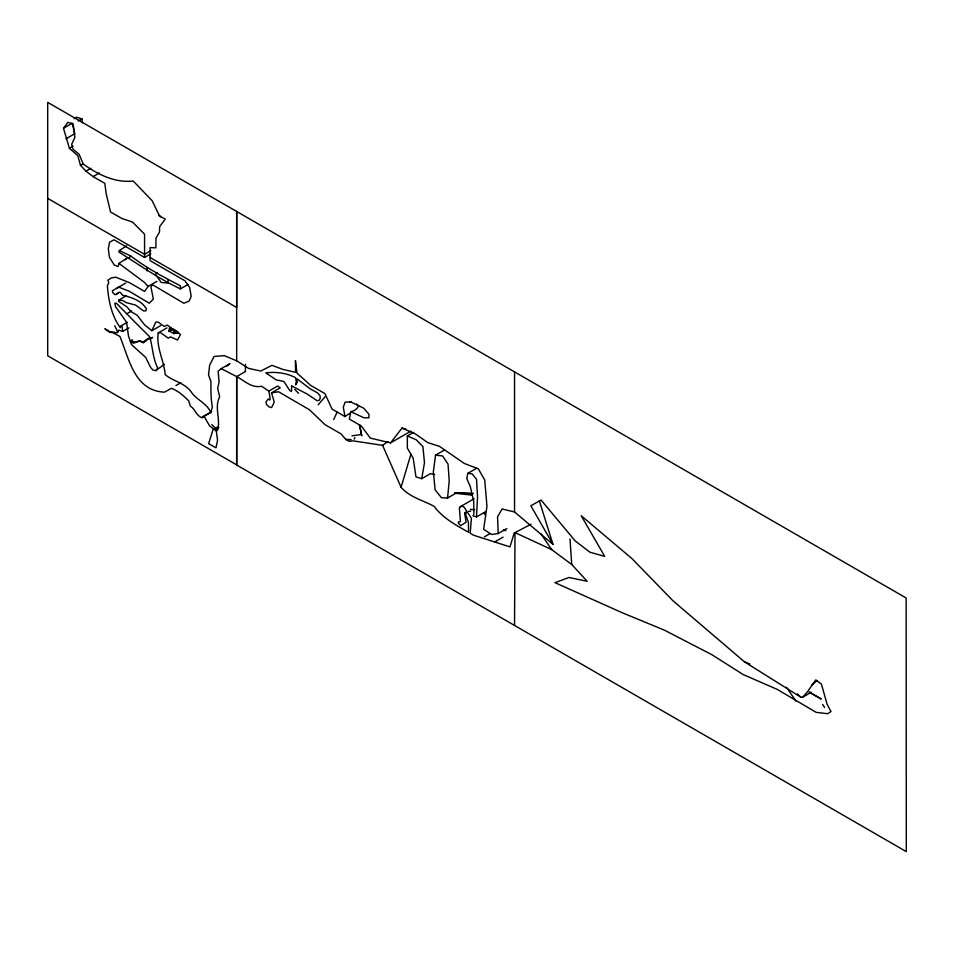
<?xml version="1.0" encoding="UTF-8"?>
<svg xmlns="http://www.w3.org/2000/svg" width="954" height="954" viewBox="0 0 954 954"><rect width="100%" height="100%" fill="white"/><g stroke="black" fill="none" stroke-linecap="round" stroke-linejoin="round"><path stroke-width="1.43" d="M128.933 327.83L122.672 331.443L118.761 330.167L117.199 332.731L109.758 331.598L104.857 328.772L109.758 332.338L112.667 332.576L119.87 336.416C129.207 358.716 134.132 390.639 164.458 392.177L171.398 388.326C178.35 390.913 183.74 395.934 188.701 400.859L190.347 406.046C195.069 409.004 196.25 415.562 201.723 417.673L204.108 416.445L209.618 425.889L216.308 431.029L217.572 430.254C220.839 419.176 214.078 407.573 219.647 396.709L217.667 388.397L219.098 381.767L218.096 371.225L221.245 368.661L236.675 376.58L236.675 464.884L47.7 355.782L47.7 102.376L906.145 597.991L906.3 851.624L236.675 465.027L236.675 376.58L245.44 371.523M160.642 325.636L151.865 330.704L144.626 324.885L137.161 315.202L130.936 311.6L126.954 306.89L118.654 301.381L118.654 300.2L122.625 300.486L126.405 302.668L135.575 305.077L143.732 311.004L145.926 310.801L146.415 308.893C141.633 300.57 131.545 297.326 122.637 295.311L120.24 292.365L118.928 292.234L116.471 294.476L115.052 294.595L112.942 292.914L112.298 290.827L118.701 287.142L129.303 291.28L149.265 303.217L153.367 299.091L150.935 287.011L152.449 284.709L183.812 303.241L189.011 301.202L191.205 296.336L189.607 287.345L184.981 280.786L150.1 260.645L150.1 247.587L155.884 247.825L155.991 238.142L159.473 232.12L159.652 226.682L165.269 219.038L159.545 216.045L152.151 200.71L133.19 181.01C114.85 183.12 97.678 174.308 83.32 164.16L79.17 154.357L72.993 149.194L71.669 144.352L74.889 137.376L73.172 123.925L67.913 122.303L63.465 128.253L69.415 148.287L77.834 155.74L80.47 165.304L85.932 171.148L93.11 176.585L104.821 183.347L106.216 193.984L110.557 211.979L121.981 218.526L132.499 222.043L144.567 234.207L144.567 257.449L150.839 253.836M476.487 516.937L477.537 496.962L476.571 479.421L472.194 473.911L467.794 473.351L466.78 478.55L470.37 486.79L473.697 501.315L473.911 514.039L473.005 515.84L476.487 516.937L485.181 511.916M178.517 332.505L173.902 333.518L173.378 329.655L169.144 331.193L169.43 328.164L174.427 329.667L178.517 332.505L173.902 333.518L169.144 331.193L170.158 328.653L169.43 328.164M447.557 498.024L449.227 480.983L448.046 464.157L442.584 455.917L435.525 455.201L433.354 471.825L435.155 489.927L441.499 497.761L447.557 498.024L456.25 493.003L472.063 493.528M174.427 329.667L173.902 333.518L176.967 331.61M421.716 478.693L424.482 462.797L422.896 446.544L416.171 439.734L407.346 435.966L407.346 448.07L413.165 458.147L415.98 476.905L421.716 478.693L430.421 473.673L434.654 474.543M356.593 404.019L358.549 406.058L356.999 408.527L354.041 410.685L350.845 411.675L349.343 419.092L361.316 426.009L370.331 438.113L390.556 442.883L410.888 431.148M125.141 259.882L127.156 257.997L118.964 263.387L118.081 266.5L114.373 265.069L109.519 257.556L108.303 249.042L109.519 242.268L113.979 239.788L144.567 257.449M126.667 245.846L119.357 250.544L118.904 252.106C139.32 264.723 158.614 278.699 180.413 288.871L187.938 284.53M531.08 524.211L514.182 533.036L509.973 546.88L473.661 535.254L470.179 533.238L471.419 518.332L467.746 512.703L466.267 512.739L465.54 513.991L468.426 522.387L468.545 532.296C455.893 525.094 443.038 518.26 434.046 506.288C422.968 500.278 409.481 497.177 401.074 487.255L410.924 454.164M213.183 429.217L208.628 443.61L215.986 447.855L217.56 440.223L216.308 431.029M216.188 430.182L217.202 427.118L215.449 428.489L216.188 430.182L218.836 427.32M354.232 439.138L354.876 437.54M333.661 419.581L337.227 411.842M390.556 442.883L401.98 428.107L415.252 433.808L427.845 442.668L439.472 446.353L464.467 463.537L478.336 468.843L484.727 479.981L486.957 506.276L483.642 529.363L491.692 534.467L498.179 533.548L497.547 516.829L502.054 509.007L514.54 511.952L552.95 544.376L530.853 505.763L541.049 500.039L575.262 540.978L589.989 552.247L604.717 556.373L581.201 515.709L631.942 558.579L672.999 600.793L744.466 661.837L800.585 697.04L802.624 697.243L807.024 692.342L815.837 679.88L821.406 684.125L827.082 704.124L831.006 711.601L827.607 713.711L816.135 712.34L777.152 689.36L743.142 674.538L711.922 654.73L664.211 630.057L622.747 612.969L554.989 582.667L568.989 577.48L587.199 581.284L571.732 564.494L551.65 549.587L514.993 532.582L514.54 625.442M151.865 330.704L155.812 322.047L158.114 322.13L164.16 326.375L167.355 325.111L180.544 334.544L177.527 340.006L170.48 336.857L168.178 338.133L160.499 332.624L158.209 332.934C156.086 347.578 164.124 360.719 165.185 374.612C173.592 381.743 186.078 382.995 192.279 393.513C197.955 400.501 207.531 403.995 210.834 412.665L212.36 406.75C210.715 398.462 210.906 389.864 210.953 381.564L208.532 374.946L209.653 365.143L214.042 356.462L224.297 355.639L236.675 360.839L248.541 368.375L260.776 371.046L271.95 365.346L283.135 369.484L295.561 372.298L295.43 360.66L296.992 373.074L310.634 385.356L324.944 393.62L332.087 409.135L345.002 416.588L349.689 413.368M156.861 281.382L148.097 286.45L144.567 291.399L129.303 282.587L115.768 277.209L111.391 277.876L107.909 280.178L108.792 283.028L107.385 285.592C108.398 300.295 111.582 315.881 120.335 327.759L120.979 325.958L127.252 322.345M460.269 506.717L459.363 507.969L460.46 521.623L458.457 521.838L458.254 522.852L460.639 525.606L466.101 522.22L464.598 512.751L467.019 511.606L464.121 507.17L461.963 506.228L460.269 506.717L474.138 498.715M130.328 341.162L131.64 344.728L145.64 357.404L150.589 367.362L152.986 370.116L155.848 370.617L157.732 368.101C153.093 358.871 152.843 348.878 150.303 339.064L148.979 338.455L143.303 342.856L139.618 341.031L133.477 343.213L130.328 341.162L132.272 339.767M169.144 331.193L171.267 328.438M128.993 258.069L130.746 256.006C146.236 267.728 163.17 276.958 180.401 285.795L180.413 288.871M318.195 404.723L324.992 396.84M157.374 272.498L155.466 274.466L161.226 282.479L168.083 283.04L168.071 279.963M811.818 685.044L816.946 680.667M226.873 366.169L228.972 364.452M164.386 364.261L155.848 370.617M150.303 339.064L152.557 337.394L150.088 338.455L148.812 338.002L143.112 342.057L139.534 340.661L135.456 342.271L130.078 340.495L128.528 336.261L126.56 322.225L115.446 306.484L114.85 303.205L116.412 303.312C127.574 314.51 138.366 325.731 149.42 336.464L150.088 338.455M236.675 376.58C244.606 380.801 251.713 388.421 261.563 386.251L268.873 391.092L270.232 399.058L269.708 400.036L268.253 398.915L265.868 402.111L266.643 404.711L269.076 406.833L271.604 407.573L274.251 402.135L271.544 392.857L278.556 391.772L309.478 409.755L324.944 424.613L341.007 433.891L345.837 439.424L349.164 441.356L353.063 440.855L382.578 445.339L387.944 441.619M74.173 118.69L76.678 117.247L81.937 118.868L82.449 122.899M63.465 128.253L72.242 123.185L74.794 133.715L66.017 138.783M78.18 121.039L81.937 118.868M69.415 148.287L73.184 146.117M80.47 165.304L82.974 163.861M85.932 171.148L90.94 168.262M93.11 176.585L99.383 172.96M150.839 250.687L144.567 254.301L47.7 198.372M116.972 288.132L125.737 283.076M118.654 300.2L126.166 295.859M126.667 313.842L131.676 310.944M158.209 332.934L166.986 327.878M221.245 368.661L230.009 363.593M202.82 416.731L211.585 411.663M201.723 417.673L210.5 412.605M268.873 391.092L277.59 386.06L280.261 387.825L271.544 392.857M407.346 435.966L413.559 432.389M435.525 455.201L444.218 450.181M467.794 473.351L476.499 468.331M484.417 536.828L489.664 533.811M498.179 533.548L506.872 528.528M494.673 541.979L503.08 537.126M802.624 697.243L811.103 692.354L810.196 692.461M175.918 385.559L180.819 382.781M116.328 293.939L118.88 292.651M468.474 511.475L470.799 510.998M351.954 435.859L361.089 434.475M349.772 402.099L351.144 402.039M454.545 492.884L473.375 493.54M345.837 439.424L351.12 439.615M470.405 509.353L474.722 509.734M454.641 493.23L472.397 495.174M401.98 428.107L405.796 428.966M744.466 661.837L749.904 664.02M503.581 529.852L505.847 530.782M350.845 411.675L363.927 417.792L368.936 417.78L368.936 414.179L363.617 408.121L350.69 401.92L345.074 402.159L343.297 407.31L345.002 416.588M119.357 250.544L130.746 256.006M809.064 692.127L821.227 699.02L809.743 692.258M150.1 257.497L236.675 307.474L236.675 211.478L236.675 360.839M120.979 325.958L122.136 326.626L122.672 331.443M118.964 263.387L144.567 282.503L148.097 286.45M216.725 429.574L211.871 424.578M294.703 389.411L298.59 393.298M797.461 693.88L800.585 697.04M483.642 512.978L485.574 515.136M159.568 215.556L160.534 216.808M158.924 215.187L159.545 216.045M786.43 687.226L795.898 701.035M822.598 704.481L824.626 707.439M540.954 533.835L551.65 549.587M114.718 325.803L117.855 332.111M382.578 445.339L401.074 487.255M539.356 500.862L552.95 544.376M359.419 424.649L361.781 435.823L359.503 424.697M570.003 538.998L571.732 564.494M146.999 267.871L147.011 270.96M514.54 371.905L514.54 511.952M245.44 364.356L245.393 371.547M291.614 385.941L291.554 391.51L289.873 390.615L283.827 381.445L276.243 379.907L265.784 372.883C275.849 371.643 286.617 372.883 295.561 377.724L296.324 381.791L295.597 384.867L297.207 382.363L296.992 378.81L310.384 388.97L317.539 392.857L320.115 395.827L320.174 398.402L319.208 400.251L317.241 400.74L307.045 393.966L291.614 385.941"/></g></svg>
